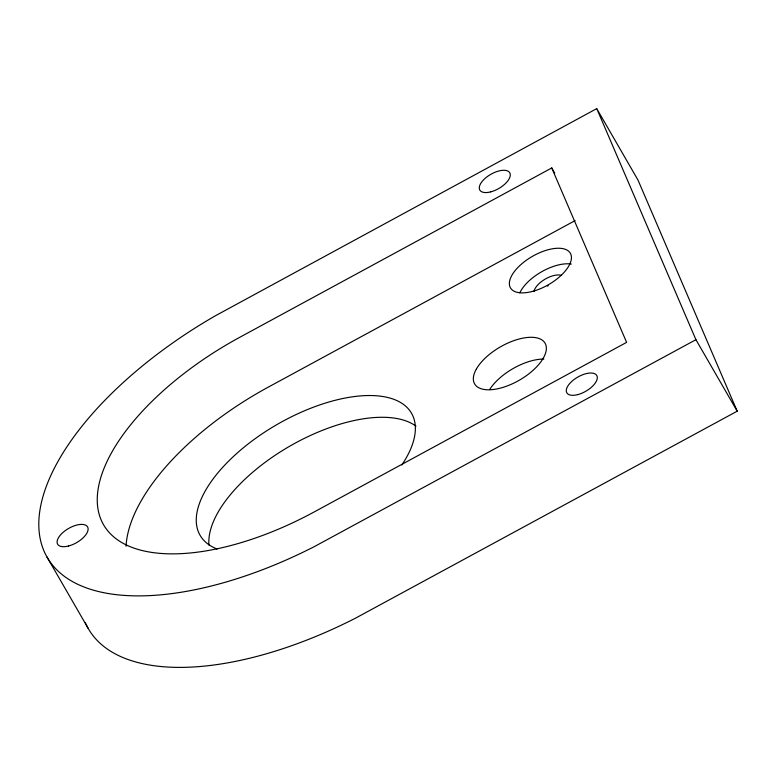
<?xml version="1.0" encoding="UTF-8"?>
<svg xmlns="http://www.w3.org/2000/svg" width="776" height="776" viewBox="0 0 776 776"><rect width="100%" height="100%" fill="white"/><g stroke="black" fill="none" stroke-linecap="round" stroke-linejoin="round"><path stroke-width="1.16" d="M596.744 108.621L215.369 315.784A265.518 125.062 -30 0 0 44.019 551.067A265.518 125.062 -30 0 0 314.425 546.566L695.927 339.694L596.744 108.621L638.017 180.11L737.2 411.183L355.709 618.065A265.518 125.062 -30 0 1 85.292 622.556M551.746 167.956L239.668 337.347A200.392 94.391 -30 0 0 101.19 520.036A200.392 94.391 -30 0 0 314.532 511.762L626.61 342.371L551.746 167.956L554.743 173.145M575.132 220.588L268.38 387.079A200.392 94.391 -30 0 0 126.051 546.207M695.927 339.694L737.2 411.183M46.938 556.935L88.212 628.434M208.977 545.179A122.065 57.492 -30 0 1 289.991 446.045A122.065 57.492 -30 0 1 415.975 426.121M489.869 389.232A40.692 19.167 -30 0 1 543.869 359.045M547.39 286.169A17.295 8.148 -30 0 1 548.157 285.684M217.193 549.03A122.065 57.492 -30 0 1 229.143 460.605A122.065 57.492 -30 0 1 372.024 395.556A122.065 57.492 -30 0 1 401.822 464.979M519.842 292.843A34.59 16.286 -30 0 1 571.311 264.082M533.937 291.601A17.295 8.148 -30 0 1 544.956 279.244A17.295 8.148 -30 0 1 561.426 275.334M476.483 368.823L475.756 370.162A40.692 19.167 -30 0 0 484.03 389.445L485.417 389.639A40.692 19.167 -30 0 0 539.398 363.731A40.692 19.167 -30 0 0 528.097 337.415A40.692 19.167 -30 0 0 476.483 368.823M532.365 291.446A34.59 16.286 -30 0 0 570.379 253.306A34.59 16.286 -30 0 0 518.446 266.905A34.59 16.286 -30 0 0 532.365 291.446M577.78 394.615A17.295 8.148 -30 0 0 596.783 375.545A17.295 8.148 -30 0 0 570.816 382.345A17.295 8.148 -30 0 0 577.78 394.615M490.762 191.866A17.295 8.148 -30 0 0 509.764 172.805A17.295 8.148 -30 0 0 483.797 179.605A17.295 8.148 -30 0 0 490.762 191.866M68.589 545.994A17.295 8.148 -30 0 0 87.591 526.923A17.295 8.148 -30 0 0 61.624 533.723A17.295 8.148 -30 0 0 68.589 545.994"/></g></svg>
